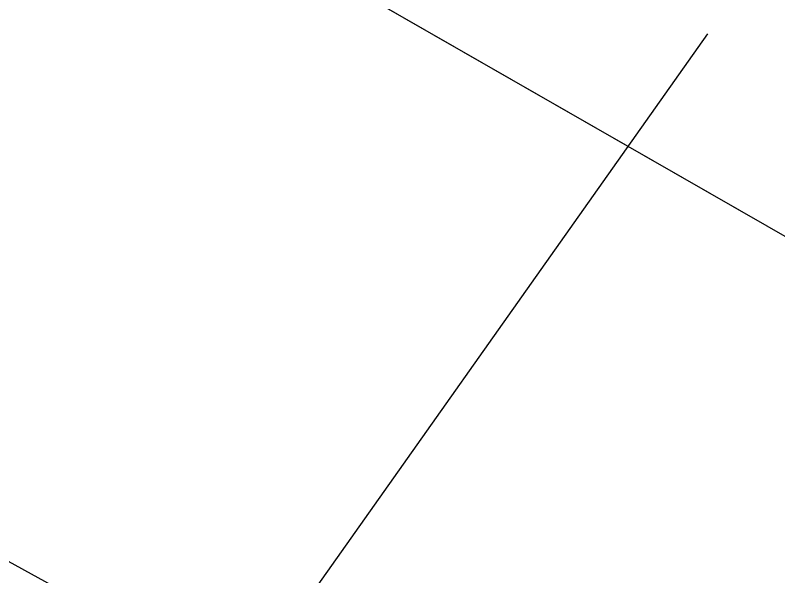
# Model space of a CAD drawing. Header units: metres. Extents: x -2743 to 126, y 13385 to 13916.
# Drawn here: x -1918.861 to -1917.938, y 13661.898 to 13662.576 of the extents above; entities that cross this region are included whole.
import ezdxf

# ---------------------------------------------------------------- set-up
doc = ezdxf.new("R2010")
doc.units = ezdxf.units.M
for name, color, linetype in [('link-улица Берзарина_Покрытия — Новые$0$ДВ_ПП_Тип5_Р ТР', 7, 'Continuous'), ('link-улица Берзарина_Покрытия — Новые$0$ДВ_ПП_Тип6_У_ТР_3м за счет Газона', 7, 'Continuous'), ('output[1-12]_3_ДЖКХ-24_03233tp$0$Граница улицы', 7, 'Continuous'), ('output[1-12]_3_ДЖКХ-24_03233tp$0$ЛЭП', 7, 'Continuous'), ('output[1-12]_3_ДЖКХ-24_03233up$0$Кабель связи', 7, 'Continuous')]:
    doc.layers.add(name, color=color, linetype=linetype)

msp = doc.modelspace()

# ---------------------------------------------------------------- linework, layer by layer
at = {"layer": 'link-улица Берзарина_Покрытия — Новые$0$ДВ_ПП_Тип5_Р ТР'}
msp.add_lwpolyline([(-1916.286, 13661.366), (-1920.77685, 13663.94086), (-1928.439, 13668.334), (-1937.51768, 13673.8849), (-1939.173, 13674.897), (-1938.59302, 13675.84558), (-1936.89934, 13674.86298), (-1926.51665, 13668.83936), (-1923.05484, 13666.83095), (-1920.44445, 13665.31651), (-1915.507, 13662.452), (-1916.286, 13661.366)], close=True, dxfattribs=at)
at = {"layer": 'link-улица Берзарина_Покрытия — Новые$0$ДВ_ПП_Тип6_У_ТР_3м за счет Газона'}
msp.add_lwpolyline([(-1916.286, 13661.366), (-1920.77685, 13663.94086), (-1921.05696, 13662.78159), (-1919.72738, 13662.01023), (-1919.24957, 13661.66624), (-1918.85151, 13661.23993), (-1918.54344, 13660.74466), (-1918.33562, 13660.1938), (-1916.78768, 13654.43298), (-1916.38261, 13653.3528), (-1915.78452, 13652.3784), (-1915.0125, 13651.53512), (-1914.08562, 13650.84827), (-1913.55846, 13650.53179), (-1913.03078, 13650.21616), (-1912.50259, 13649.9014), (-1911.97389, 13649.58748), (-1911.21577, 13650.6299), (-1912.26298, 13651.21448), (-1912.66895, 13651.50022), (-1913.18707, 13651.98295), (-1915.75182, 13654.3725), (-1916.286, 13661.366)], close=True, dxfattribs=at)
at = {"layer": 'output[1-12]_3_ДЖКХ-24_03233tp$0$Граница улицы'}
msp.add_lwpolyline([(-1918.57079, 13662.676), (-1917.95851, 13662.32495)], dxfattribs=at)
at = {"layer": 'output[1-12]_3_ДЖКХ-24_03233tp$0$ЛЭП'}
msp.add_lwpolyline([(-1919.85729, 13662.46024), (-1917.667, 13661.255)], dxfattribs=at)
at = {"layer": 'output[1-12]_3_ДЖКХ-24_03233up$0$Кабель связи'}
msp.add_lwpolyline([(-1919.474, 13660.505), (-1918.0241, 13662.55364)], dxfattribs=at)

doc.saveas('drawing.dxf')
